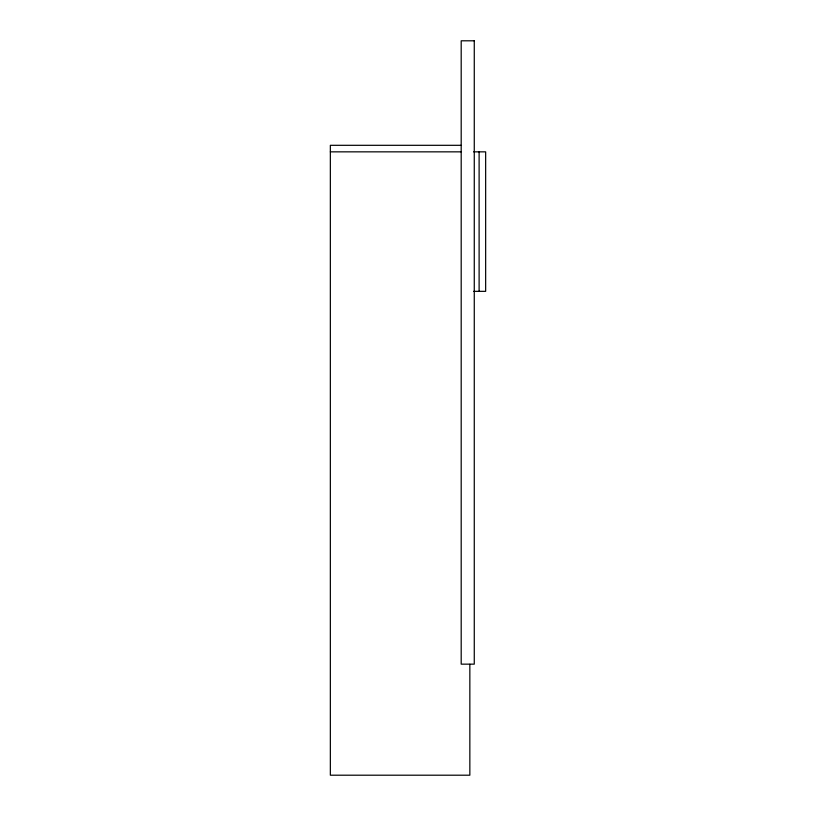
<?xml version="1.0" encoding="UTF-8"?>
<svg xmlns="http://www.w3.org/2000/svg" width="816" height="816" viewBox="0 0 816 816"><rect width="100%" height="100%" fill="white"/><g stroke="black" fill="none" stroke-linecap="round" stroke-linejoin="round"><path stroke-width="1.22" d="M460.969 145.309L330.347 145.309L330.347 775.2L469.843 775.2L469.843 664.295M330.347 151.847L460.969 151.847M473.657 151.847L485.653 151.847L485.653 291.343L473.657 291.343M479.114 151.847L479.114 291.343M474.269 40.8L461.193 40.8L461.193 664.153L474.269 664.153L474.269 40.8"/></g></svg>
